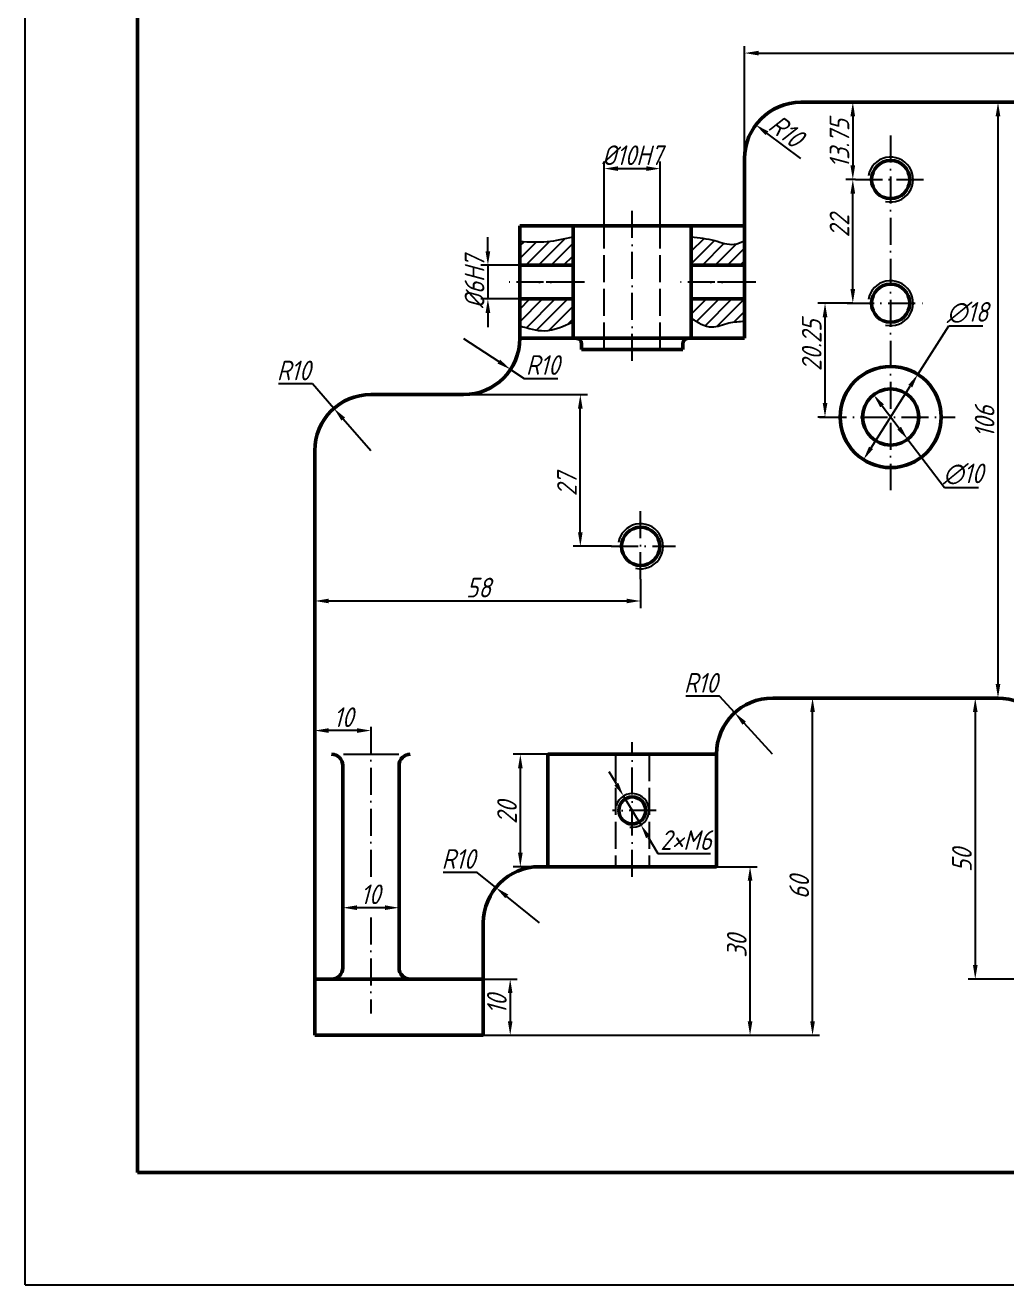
# Model space of a CAD drawing. Header units: millimetres. Extents: x 12 to 606, y 14 to 434.
# Drawn here: x 11.8 to 186.5, y 13.6 to 237.7 of the extents above; entities that cross this region are included whole.
import ezdxf

# ---------------------------------------------------------------- set-up
doc = ezdxf.new("R2010")
doc.units = ezdxf.units.MM
doc.linetypes.add('ACAD_ISO02W100', pattern=[15, 12, -3])
doc.linetypes.add('ACAD_ISO10W100', pattern=[18, 12, -3, 0, -3])
for name, color, linetype, lineweight in [('剖面线', 5, 'Continuous', 25), ('尺寸标注', 7, 'Continuous', 25), ('粗实线', 3, 'Continuous', 50), ('细实线', 7, 'Continuous', 25), ('细点画线', 1, 'ACAD_ISO10W100', 25), ('细虚线', 2, 'ACAD_ISO02W100', 25)]:
    doc.layers.add(name, color=color, linetype=linetype, lineweight=lineweight)
doc.styles.add('长仿宋', font='gbeitc.shx', dxfattribs={"bigfont": 'gbcbig.shx'})
doc.dimstyles.new('ISO-25', dxfattribs={"dimtxt": 3.5, "dimasz": 2.5, "dimexe": 1.25, "dimexo": 0, "dimtad": 1, "dimdsep": 46, "dimtxsty": '长仿宋', "dimcen": 2.5, "dimadec": 0, "dimazin": 0, "dimtfac": 1, "dimtmove": 0, "dimatfit": 2, "dimfxl": 1, "dimarcsym": 0})
doc.dimstyles.new('ISO-25$3', dxfattribs={"dimtxt": 3.5, "dimasz": 2.5, "dimexe": 1.25, "dimexo": 0, "dimtad": 1, "dimtoh": 1, "dimdsep": 46, "dimtxsty": '长仿宋', "dimcen": 2.5, "dimadec": 0, "dimazin": 0, "dimtfac": 1, "dimtmove": 0, "dimatfit": 2, "dimfxl": 1, "dimarcsym": 0})
doc.dimstyles.new('ISO-25$4', dxfattribs={"dimtxt": 3.5, "dimasz": 2.5, "dimexe": 1.25, "dimexo": 0, "dimtad": 1, "dimtoh": 1, "dimdsep": 46, "dimtxsty": '长仿宋', "dimcen": 2.5, "dimadec": 0, "dimazin": 0, "dimtfac": 1, "dimtmove": 0, "dimatfit": 2, "dimfxl": 1, "dimarcsym": 0})

# ---------------------------------------------------------------- blocks, each defined once
blk = doc.blocks.new('*D38')
at = {"layer": 'Defpoints', "color": 0, "transparency": 16777216}
for p in [(273.86, 232.78), (139.86, 214.03), (273.86, 214.03)]:
    blk.add_point(p, dxfattribs=at)
at = {"layer": '尺寸标注', "color": 0, "lineweight": -2, "transparency": 16777216}
for p, q in [((139.86, 214.03), (139.86, 234.03)), ((273.86, 214.03), (273.86, 234.03)), ((142.36, 232.78), (271.36, 232.78))]:
    blk.add_line(p, q, dxfattribs=at)
at = {"layer": '尺寸标注', "color": 0, "transparency": 16777216}
for points in [[(142.36, 233.19), (142.36, 232.36), (139.86, 232.78)], [(271.36, 233.19), (271.36, 232.36), (273.86, 232.78)]]:
    blk.add_solid(points, dxfattribs=at)
at = {"layer": '尺寸标注', "color": 0, "transparency": 16777216, "insert": (209.59, 235.15), "char_height": 3.5, "attachment_point": 5, "style": '长仿宋'}
blk.add_mtext('134', dxfattribs=at)
blk = doc.blocks.new('*D50')
at = {"layer": 'Defpoints', "color": 0, "transparency": 16777216}
for p in [(159.13, 224.03), (159.13, 210.28), (159.62, 210.28)]:
    blk.add_point(p, dxfattribs=at)
at = {"layer": '尺寸标注', "color": 0, "lineweight": -2, "transparency": 16777216}
for p, q in [((159.13, 224.03), (157.88, 224.03)), ((159.13, 221.53), (159.13, 212.78)), ((159.62, 210.28), (157.88, 210.28))]:
    blk.add_line(p, q, dxfattribs=at)
at = {"layer": '尺寸标注', "color": 0, "transparency": 16777216}
for points in [[(158.71, 221.53), (159.54, 221.53), (159.13, 224.03)], [(158.71, 212.78), (159.54, 212.78), (159.13, 210.28)]]:
    blk.add_solid(points, dxfattribs=at)
at = {"layer": '尺寸标注', "color": 0, "transparency": 16777216, "insert": (156.75, 216.68), "char_height": 3.5, "attachment_point": 5, "rotation": 90, "style": '长仿宋'}
blk.add_mtext('13.75', dxfattribs=at)
blk = doc.blocks.new('*D51')
at = {"layer": 'Defpoints', "color": 0, "transparency": 16777216}
for p in [(159.13, 210.28), (159.62, 210.28), (159.13, 188.28)]:
    blk.add_point(p, dxfattribs=at)
at = {"layer": '尺寸标注', "color": 0, "lineweight": -2, "transparency": 16777216}
for p, q in [((159.62, 210.28), (157.88, 210.28)), ((159.13, 190.78), (159.13, 207.78)), ((159.13, 188.28), (157.88, 188.28))]:
    blk.add_line(p, q, dxfattribs=at)
at = {"layer": '尺寸标注', "color": 0, "transparency": 16777216}
for points in [[(158.71, 207.78), (159.54, 207.78), (159.13, 210.28)], [(158.71, 190.78), (159.54, 190.78), (159.13, 188.28)]]:
    blk.add_solid(points, dxfattribs=at)
at = {"layer": '尺寸标注', "color": 0, "transparency": 16777216, "insert": (156.75, 202.03), "char_height": 3.5, "attachment_point": 5, "rotation": 90, "style": '长仿宋'}
blk.add_mtext('22', dxfattribs=at)
blk = doc.blocks.new('*D52')
at = {"layer": 'Defpoints', "color": 0, "transparency": 16777216}
for p in [(154.18, 188.28), (158.14, 188.28), (154.18, 168.03)]:
    blk.add_point(p, dxfattribs=at)
at = {"layer": '尺寸标注', "color": 0, "lineweight": -2, "transparency": 16777216}
for p, q in [((158.14, 188.28), (152.93, 188.28)), ((154.18, 170.53), (154.18, 185.78)), ((154.18, 168.03), (152.93, 168.03))]:
    blk.add_line(p, q, dxfattribs=at)
at = {"layer": '尺寸标注', "color": 0, "transparency": 16777216}
for points in [[(153.77, 185.78), (154.6, 185.78), (154.18, 188.28)], [(153.77, 170.53), (154.6, 170.53), (154.18, 168.03)]]:
    blk.add_solid(points, dxfattribs=at)
at = {"layer": '尺寸标注', "color": 0, "transparency": 16777216, "insert": (151.81, 180.78), "char_height": 3.5, "attachment_point": 5, "rotation": 90, "style": '长仿宋'}
blk.add_mtext('20.25', dxfattribs=at)
blk = doc.blocks.new('*D53')
at = {"layer": 'Defpoints', "color": 0, "transparency": 16777216}
for p in [(68.36, 80.73), (68.36, 80.73), (78.36, 80.73)]:
    blk.add_point(p, dxfattribs=at)
at = {"layer": '尺寸标注', "color": 0, "lineweight": -2, "transparency": 16777216}
for p, q in [((68.36, 80.73), (68.36, 81.98)), ((75.86, 80.73), (70.86, 80.73)), ((78.36, 80.73), (78.36, 81.98))]:
    blk.add_line(p, q, dxfattribs=at)
at = {"layer": '尺寸标注', "color": 0, "transparency": 16777216}
for points in [[(70.86, 81.15), (70.86, 80.32), (68.36, 80.73)], [(75.86, 81.15), (75.86, 80.32), (78.36, 80.73)]]:
    blk.add_solid(points, dxfattribs=at)
at = {"layer": '尺寸标注', "color": 0, "transparency": 16777216, "insert": (73.28, 83.11), "char_height": 3.5, "attachment_point": 5, "style": '长仿宋'}
blk.add_mtext('10', dxfattribs=at)
blk = doc.blocks.new('*D54')
at = {"layer": 'Defpoints', "color": 0, "transparency": 16777216}
for p in [(63.36, 112.25), (63.36, 112.25), (73.36, 112.56)]:
    blk.add_point(p, dxfattribs=at)
at = {"layer": '尺寸标注', "color": 0, "lineweight": -2, "transparency": 16777216}
for p, q in [((63.36, 112.25), (63.36, 113.5)), ((70.86, 112.25), (65.86, 112.25)), ((73.36, 112.56), (73.36, 111))]:
    blk.add_line(p, q, dxfattribs=at)
at = {"layer": '尺寸标注', "color": 0, "transparency": 16777216}
for points in [[(65.86, 112.67), (65.86, 111.83), (63.36, 112.25)], [(70.86, 112.67), (70.86, 111.83), (73.36, 112.25)]]:
    blk.add_solid(points, dxfattribs=at)
at = {"layer": '尺寸标注', "color": 0, "transparency": 16777216, "insert": (68.47, 114.63), "char_height": 3.5, "attachment_point": 5, "style": '长仿宋'}
blk.add_mtext('10', dxfattribs=at)
blk = doc.blocks.new('*D65')
at = {"layer": 'Defpoints', "color": 0, "transparency": 16777216}
for p in [(180.92, 118.03), (180.92, 68.03), (194.86, 68.03)]:
    blk.add_point(p, dxfattribs=at)
at = {"layer": '尺寸标注', "color": 0, "lineweight": -2, "transparency": 16777216}
for p, q in [((180.92, 118.03), (179.67, 118.03)), ((180.92, 115.53), (180.92, 70.53)), ((194.86, 68.03), (179.67, 68.03))]:
    blk.add_line(p, q, dxfattribs=at)
at = {"layer": '尺寸标注', "color": 0, "transparency": 16777216}
for points in [[(180.51, 115.53), (181.34, 115.53), (180.92, 118.03)], [(180.51, 70.53), (181.34, 70.53), (180.92, 68.03)]]:
    blk.add_solid(points, dxfattribs=at)
at = {"layer": '尺寸标注', "color": 0, "transparency": 16777216, "insert": (178.55, 89.18), "char_height": 3.5, "attachment_point": 5, "rotation": 90, "style": '长仿宋'}
blk.add_mtext('50', dxfattribs=at)
blk = doc.blocks.new('*D89')
at = {"layer": 'Defpoints', "color": 0, "transparency": 16777216}
for p in [(162.82, 172), (168.9, 164.06)]:
    blk.add_point(p, dxfattribs=at)
at = {"layer": '尺寸标注', "color": 0, "lineweight": -2, "transparency": 16777216}
for p, q in [((164.34, 170.02), (167.38, 166.05)), ((168.9, 164.06), (175.46, 155.51)), ((175.46, 155.51), (181.48, 155.51))]:
    blk.add_line(p, q, dxfattribs=at)
at = {"layer": '尺寸标注', "color": 0, "transparency": 16777216}
for points in [[(164.67, 170.27), (164.01, 169.76), (162.82, 172)], [(167.71, 166.3), (167.05, 165.79), (168.9, 164.06)]]:
    blk.add_solid(points, dxfattribs=at)
at = {"layer": '尺寸标注', "color": 0, "transparency": 16777216, "insert": (178.78, 157.89), "char_height": 3.5, "attachment_point": 5, "style": '长仿宋'}
blk.add_mtext('∅10', dxfattribs=at)
blk = doc.blocks.new('*D90')
at = {"layer": 'Defpoints', "color": 0, "transparency": 16777216}
for p in [(170.7, 175.62), (161.03, 160.44)]:
    blk.add_point(p, dxfattribs=at)
at = {"layer": '尺寸标注', "color": 0, "lineweight": -2, "transparency": 16777216}
for p, q in [((170.7, 175.62), (176.19, 184.24)), ((176.19, 184.24), (182.29, 184.24)), ((162.37, 162.55), (169.36, 173.51))]:
    blk.add_line(p, q, dxfattribs=at)
at = {"layer": '尺寸标注', "color": 0, "transparency": 16777216}
for points in [[(169.01, 173.74), (169.71, 173.29), (170.7, 175.62)], [(162.02, 162.77), (162.72, 162.33), (161.03, 160.44)]]:
    blk.add_solid(points, dxfattribs=at)
at = {"layer": '尺寸标注', "color": 0, "transparency": 16777216, "insert": (179.55, 186.62), "char_height": 3.5, "attachment_point": 5, "style": '长仿宋'}
blk.add_mtext('∅18', dxfattribs=at)
blk = doc.blocks.new('*D92')
at = {"layer": 'Defpoints', "color": 0, "transparency": 16777216}
for p in [(118.32, 100.6), (121.41, 95.46)]:
    blk.add_point(p, dxfattribs=at)
at = {"layer": '尺寸标注', "color": 0, "lineweight": -2, "transparency": 16777216}
for p, q in [((117.04, 102.75), (115.75, 104.89)), ((118.32, 100.6), (121.41, 95.46)), ((122.69, 93.31), (124.44, 90.39)), ((124.44, 90.39), (133.81, 90.39))]:
    blk.add_line(p, q, dxfattribs=at)
at = {"layer": '尺寸标注', "color": 0, "transparency": 16777216}
for points in [[(117.39, 102.96), (116.68, 102.53), (118.32, 100.6)], [(123.05, 93.53), (122.33, 93.1), (121.41, 95.46)]]:
    blk.add_solid(points, dxfattribs=at)
at = {"layer": '尺寸标注', "color": 0, "transparency": 16777216, "insert": (129.44, 92.76), "char_height": 3.5, "attachment_point": 5, "style": '长仿宋'}
blk.add_mtext('2×M6', dxfattribs=at)
blk = doc.blocks.new('*D95')
at = {"layer": 'Defpoints', "color": 0, "transparency": 16777216}
for p in [(121.36, 139.2), (63.36, 135.3), (121.36, 135.3)]:
    blk.add_point(p, dxfattribs=at)
at = {"layer": '尺寸标注', "color": 0, "lineweight": -2, "transparency": 16777216}
for p, q in [((121.36, 139.2), (121.36, 134.05)), ((63.36, 135.3), (63.36, 136.55)), ((65.86, 135.3), (118.86, 135.3))]:
    blk.add_line(p, q, dxfattribs=at)
at = {"layer": '尺寸标注', "color": 0, "transparency": 16777216}
for points in [[(65.86, 135.72), (65.86, 134.89), (63.36, 135.3)], [(118.86, 135.72), (118.86, 134.89), (121.36, 135.3)]]:
    blk.add_solid(points, dxfattribs=at)
at = {"layer": '尺寸标注', "color": 0, "transparency": 16777216, "insert": (92.51, 137.68), "char_height": 3.5, "attachment_point": 5, "style": '长仿宋'}
blk.add_mtext('58', dxfattribs=at)
blk = doc.blocks.new('*D96')
at = {"layer": 'Defpoints', "color": 0, "transparency": 16777216}
for p in [(89.86, 172.03), (110.63, 172.03), (116.15, 145.03)]:
    blk.add_point(p, dxfattribs=at)
at = {"layer": '尺寸标注', "color": 0, "lineweight": -2, "transparency": 16777216}
for p, q in [((89.86, 172.03), (111.88, 172.03)), ((110.63, 147.53), (110.63, 169.53)), ((116.15, 145.03), (109.38, 145.03))]:
    blk.add_line(p, q, dxfattribs=at)
at = {"layer": '尺寸标注', "color": 0, "transparency": 16777216}
for points in [[(110.21, 169.53), (111.04, 169.53), (110.63, 172.03)], [(110.21, 147.53), (111.04, 147.53), (110.63, 145.03)]]:
    blk.add_solid(points, dxfattribs=at)
at = {"layer": '尺寸标注', "color": 0, "transparency": 16777216, "insert": (108.25, 156.01), "char_height": 3.5, "attachment_point": 5, "rotation": 90, "style": '长仿宋'}
blk.add_mtext('27', dxfattribs=at)
blk = doc.blocks.new('*D99')
at = {"layer": 'Defpoints', "color": 0, "transparency": 16777216}
for p in [(104.86, 108.03), (99.95, 88.03), (104.86, 88.03)]:
    blk.add_point(p, dxfattribs=at)
at = {"layer": '尺寸标注', "color": 0, "lineweight": -2, "transparency": 16777216}
for p, q in [((104.86, 108.03), (98.7, 108.03)), ((99.95, 105.53), (99.95, 90.53)), ((104.86, 88.03), (98.7, 88.03))]:
    blk.add_line(p, q, dxfattribs=at)
at = {"layer": '尺寸标注', "color": 0, "transparency": 16777216}
for points in [[(99.54, 105.53), (100.37, 105.53), (99.95, 108.03)], [(99.54, 90.53), (100.37, 90.53), (99.95, 88.03)]]:
    blk.add_solid(points, dxfattribs=at)
at = {"layer": '尺寸标注', "color": 0, "transparency": 16777216, "insert": (97.58, 97.66), "char_height": 3.5, "attachment_point": 5, "rotation": 90, "style": '长仿宋'}
blk.add_mtext('20', dxfattribs=at)
blk = doc.blocks.new('*D113')
at = {"layer": 'Defpoints', "color": 0, "transparency": 16777216}
for p in [(134.86, 88.03), (140.84, 88.03), (93.36, 58.03)]:
    blk.add_point(p, dxfattribs=at)
at = {"layer": '尺寸标注', "color": 0, "lineweight": -2, "transparency": 16777216}
for p, q in [((134.86, 88.03), (142.09, 88.03)), ((140.84, 60.53), (140.84, 85.53)), ((93.36, 58.03), (142.09, 58.03))]:
    blk.add_line(p, q, dxfattribs=at)
at = {"layer": '尺寸标注', "color": 0, "transparency": 16777216}
for points in [[(140.42, 85.53), (141.26, 85.53), (140.84, 88.03)], [(140.42, 60.53), (141.26, 60.53), (140.84, 58.03)]]:
    blk.add_solid(points, dxfattribs=at)
at = {"layer": '尺寸标注', "color": 0, "transparency": 16777216, "insert": (138.47, 73.91), "char_height": 3.5, "attachment_point": 5, "rotation": 90, "style": '长仿宋'}
blk.add_mtext('30', dxfattribs=at)
blk = doc.blocks.new('*D114')
at = {"layer": 'Defpoints', "color": 0, "transparency": 16777216}
for p in [(151.96, 118.03), (151.96, 118.03), (93.36, 58.03)]:
    blk.add_point(p, dxfattribs=at)
at = {"layer": '尺寸标注', "color": 0, "lineweight": -2, "transparency": 16777216}
for p, q in [((151.96, 118.03), (150.71, 118.03)), ((151.96, 60.53), (151.96, 115.53)), ((93.36, 58.03), (153.21, 58.03))]:
    blk.add_line(p, q, dxfattribs=at)
at = {"layer": '尺寸标注', "color": 0, "transparency": 16777216}
for points in [[(151.55, 115.53), (152.38, 115.53), (151.96, 118.03)], [(151.55, 60.53), (152.38, 60.53), (151.96, 58.03)]]:
    blk.add_solid(points, dxfattribs=at)
at = {"layer": '尺寸标注', "color": 0, "transparency": 16777216, "insert": (149.59, 84.35), "char_height": 3.5, "attachment_point": 5, "rotation": 90, "style": '长仿宋'}
blk.add_mtext('60', dxfattribs=at)
blk = doc.blocks.new('*D115')
at = {"layer": 'Defpoints', "color": 0, "transparency": 16777216}
for p in [(138.11, 115.41), (144.86, 108.03)]:
    blk.add_point(p, dxfattribs=at)
at = {"layer": '尺寸标注', "color": 0, "lineweight": -2, "transparency": 16777216}
for p, q in [((135.4, 118.37), (129.38, 118.37)), ((138.11, 115.41), (135.4, 118.37)), ((144.86, 108.03), (139.8, 113.56))]:
    blk.add_line(p, q, dxfattribs=at)
at = {"layer": '尺寸标注', "color": 0, "transparency": 16777216}
blk.add_solid([(140.11, 113.84), (139.49, 113.28), (138.11, 115.41)], dxfattribs=at)
at = {"layer": '尺寸标注', "color": 0, "transparency": 16777216, "insert": (132.08, 120.74), "char_height": 3.5, "attachment_point": 5, "style": '长仿宋'}
blk.add_mtext('R10', dxfattribs=at)
blk = doc.blocks.new('*D116')
at = {"layer": 'Defpoints', "color": 0, "transparency": 16777216}
for p in [(66.78, 169.55), (73.36, 162.03)]:
    blk.add_point(p, dxfattribs=at)
at = {"layer": '尺寸标注', "color": 0, "lineweight": -2, "transparency": 16777216}
for p, q in [((62.94, 173.94), (56.92, 173.94)), ((66.78, 169.55), (62.94, 173.94)), ((73.36, 162.03), (68.42, 167.67))]:
    blk.add_line(p, q, dxfattribs=at)
at = {"layer": '尺寸标注', "color": 0, "transparency": 16777216}
blk.add_solid([(68.74, 167.95), (68.11, 167.4), (66.78, 169.55)], dxfattribs=at)
at = {"layer": '尺寸标注', "color": 0, "transparency": 16777216, "insert": (59.62, 176.31), "char_height": 3.5, "attachment_point": 5, "style": '长仿宋'}
blk.add_mtext('R10', dxfattribs=at)
blk = doc.blocks.new('*D122')
at = {"layer": 'Defpoints', "color": 0, "transparency": 16777216}
for p in [(124.86, 212.23), (114.86, 202.03), (124.86, 202.03)]:
    blk.add_point(p, dxfattribs=at)
at = {"layer": '尺寸标注', "color": 0, "lineweight": -2, "transparency": 16777216}
for p, q in [((114.86, 202.03), (114.86, 213.48)), ((124.86, 202.03), (124.86, 213.48)), ((117.36, 212.23), (122.36, 212.23))]:
    blk.add_line(p, q, dxfattribs=at)
at = {"layer": '尺寸标注', "color": 0, "transparency": 16777216}
for points in [[(117.36, 212.65), (117.36, 211.81), (114.86, 212.23)], [(122.36, 212.65), (122.36, 211.81), (124.86, 212.23)]]:
    blk.add_solid(points, dxfattribs=at)
at = {"layer": '尺寸标注', "color": 0, "transparency": 16777216, "insert": (119.86, 214.6), "char_height": 3.5, "attachment_point": 5, "style": '长仿宋'}
blk.add_mtext('%%C10H7', dxfattribs=at)
blk = doc.blocks.new('*D124')
at = {"layer": 'Defpoints', "color": 0, "transparency": 16777216}
for p in [(99.86, 195.03), (94.18, 189.03), (99.86, 189.03)]:
    blk.add_point(p, dxfattribs=at)
at = {"layer": '尺寸标注', "color": 0, "lineweight": -2, "transparency": 16777216}
for p, q in [((94.18, 197.53), (94.18, 200.03)), ((99.86, 195.03), (92.93, 195.03)), ((94.18, 195.03), (94.18, 189.03)), ((99.86, 189.03), (92.93, 189.03)), ((94.18, 186.53), (94.18, 184.03))]:
    blk.add_line(p, q, dxfattribs=at)
at = {"layer": '尺寸标注', "color": 0, "transparency": 16777216}
for points in [[(93.76, 197.53), (94.6, 197.53), (94.18, 195.03)], [(93.76, 186.53), (94.6, 186.53), (94.18, 189.03)]]:
    blk.add_solid(points, dxfattribs=at)
at = {"layer": '尺寸标注', "color": 0, "transparency": 16777216, "insert": (91.8, 192.03), "char_height": 3.5, "attachment_point": 5, "rotation": 90, "style": '长仿宋'}
blk.add_mtext('%%C6H7', dxfattribs=at)
blk = doc.blocks.new('*D127')
at = {"layer": 'Defpoints', "color": 0, "transparency": 16777216}
for p in [(93.36, 68.03), (93.36, 58.03), (98.15, 58.03)]:
    blk.add_point(p, dxfattribs=at)
at = {"layer": '尺寸标注', "color": 0, "lineweight": -2, "transparency": 16777216}
for p, q in [((93.36, 68.03), (99.4, 68.03)), ((98.15, 65.53), (98.15, 60.53)), ((93.36, 58.03), (99.4, 58.03))]:
    blk.add_line(p, q, dxfattribs=at)
at = {"layer": '尺寸标注', "color": 0, "transparency": 16777216}
for points in [[(97.73, 65.53), (98.56, 65.53), (98.15, 68.03)], [(97.73, 60.53), (98.56, 60.53), (98.15, 58.03)]]:
    blk.add_solid(points, dxfattribs=at)
at = {"layer": '尺寸标注', "color": 0, "transparency": 16777216, "insert": (95.77, 63.54), "char_height": 3.5, "attachment_point": 5, "rotation": 90, "style": '长仿宋'}
blk.add_mtext('10', dxfattribs=at)
blk = doc.blocks.new('*D131')
at = {"layer": 'Defpoints', "color": 0, "transparency": 16777216}
for p in [(95.59, 84.32), (103.36, 78.03)]:
    blk.add_point(p, dxfattribs=at)
at = {"layer": '尺寸标注', "color": 0, "lineweight": -2, "transparency": 16777216}
for p, q in [((92.26, 87.02), (86.24, 87.02)), ((95.59, 84.32), (92.26, 87.02)), ((103.36, 78.03), (97.54, 82.75))]:
    blk.add_line(p, q, dxfattribs=at)
at = {"layer": '尺寸标注', "color": 0, "transparency": 16777216}
blk.add_solid([(97.8, 83.08), (97.27, 82.43), (95.59, 84.32)], dxfattribs=at)
at = {"layer": '尺寸标注', "color": 0, "transparency": 16777216, "insert": (88.94, 89.4), "char_height": 3.5, "attachment_point": 5, "style": '长仿宋'}
blk.add_mtext('R10', dxfattribs=at)
blk = doc.blocks.new('*D135')
at = {"layer": 'Defpoints', "color": 0, "transparency": 16777216}
for p in [(89.86, 182.03), (98.2, 176.51)]:
    blk.add_point(p, dxfattribs=at)
at = {"layer": '尺寸标注', "color": 0, "lineweight": -2, "transparency": 16777216}
for p, q in [((89.86, 182.03), (96.12, 177.89)), ((98.2, 176.51), (100.62, 174.91)), ((100.62, 174.91), (106.64, 174.91))]:
    blk.add_line(p, q, dxfattribs=at)
at = {"layer": '尺寸标注', "color": 0, "transparency": 16777216}
blk.add_solid([(96.35, 178.24), (95.89, 177.54), (98.2, 176.51)], dxfattribs=at)
at = {"layer": '尺寸标注', "color": 0, "transparency": 16777216, "insert": (103.95, 177.28), "char_height": 3.5, "attachment_point": 5, "style": '长仿宋'}
blk.add_mtext('R10', dxfattribs=at)
blk = doc.blocks.new('*D139')
at = {"layer": 'Defpoints', "color": 0, "transparency": 16777216}
for p in [(141.85, 220.01), (149.86, 214.03)]:
    blk.add_point(p, dxfattribs=at)
at = {"layer": '尺寸标注', "color": 0, "lineweight": -2, "transparency": 16777216}
blk.add_line((149.86, 214.03), (143.85, 218.51), dxfattribs=at)
at = {"layer": '尺寸标注', "color": 0, "transparency": 16777216}
blk.add_solid([(144.1, 218.85), (143.6, 218.18), (141.85, 220.01)], dxfattribs=at)
at = {"layer": '尺寸标注', "color": 0, "transparency": 16777216, "insert": (147.29, 218.91), "char_height": 3.5, "attachment_point": 5, "rotation": 323.2855, "style": '长仿宋'}
blk.add_mtext('R10', dxfattribs=at)
blk = doc.blocks.new('*D140')
at = {"layer": 'Defpoints', "color": 0, "transparency": 16777216}
for p in [(184.97, 224.03), (184.86, 118.03), (184.97, 118.03)]:
    blk.add_point(p, dxfattribs=at)
at = {"layer": '尺寸标注', "color": 0, "lineweight": -2, "transparency": 16777216}
for p, q in [((184.97, 224.03), (183.72, 224.03)), ((184.97, 221.53), (184.97, 120.53)), ((184.86, 118.03), (186.22, 118.03))]:
    blk.add_line(p, q, dxfattribs=at)
at = {"layer": '尺寸标注', "color": 0, "transparency": 16777216}
for points in [[(184.55, 221.53), (185.38, 221.53), (184.97, 224.03)], [(184.55, 120.53), (185.38, 120.53), (184.97, 118.03)]]:
    blk.add_solid(points, dxfattribs=at)
at = {"layer": '尺寸标注', "color": 0, "transparency": 16777216, "insert": (182.59, 167.21), "char_height": 3.5, "attachment_point": 5, "rotation": 90, "style": '长仿宋'}
blk.add_mtext('106', dxfattribs=at)

msp = doc.modelspace()

# ---------------------------------------------------------------- hatches: boundary and pattern name
at = {"layer": '剖面线'}
h = msp.add_hatch(dxfattribs=at)
h.set_pattern_fill('ANSI31', color=256, scale=0.5)
h.set_pattern_definition([(45, (-109.1925, -107.1346), (-1.122532, 1.122532), [])])
edge = h.paths.add_edge_path()
edge.add_line((109.364, 195.031), (109.364, 200.077))
edge.add_spline(control_points=[(109.364, 200.077), (107.824, 199.736), (104.694, 199.043), (101.491, 199.184), (99.864, 199.256)], knot_values=[0, 0, 0, 0, 4.7080362, 9.5720593, 9.5720593, 9.5720593, 9.5720593], degree=3, periodic=0)
edge.add_line((99.864, 199.256), (99.864, 195.031))
edge.add_line((99.864, 195.031), (109.364, 195.031))
edge = h.paths.add_edge_path()
edge.add_spline(control_points=[(99.864, 184.267), (101.329, 183.809), (104.56, 182.801), (107.667, 184.209), (109.364, 184.978)], knot_values=[0, 0, 0, 0, 4.4581201, 9.8265201, 9.8265201, 9.8265201, 9.8265201], degree=3, periodic=0)
edge.add_line((109.364, 184.978), (109.364, 189.031))
edge.add_line((109.364, 189.031), (99.864, 189.031))
edge.add_line((99.864, 189.031), (99.864, 184.267))
edge = h.paths.add_edge_path()
edge.add_line((130.364, 195.031), (139.864, 195.031))
edge.add_line((139.864, 195.031), (139.864, 199.365))
edge.add_spline(control_points=[(139.864, 199.365), (139.25, 199.102), (137.529, 198.364), (134.313, 199.686), (131.761, 199.938), (130.364, 200.077)], knot_values=[0, 0, 0, 0, 1.9487827, 5.459826, 9.7081862, 9.7081862, 9.7081862, 9.7081862], degree=3, periodic=0)
edge.add_line((130.364, 200.077), (130.364, 195.031))
edge = h.paths.add_edge_path()
edge.add_spline(control_points=[(130.364, 185.635), (131.56, 184.849), (133.702, 183.442), (136.961, 184.926), (138.934, 185.036), (139.864, 185.088)], knot_values=[0, 0, 0, 0, 3.9801886, 7.1270853, 9.9305112, 9.9305112, 9.9305112, 9.9305112], degree=3, periodic=0)
edge.add_line((139.864, 185.088), (139.864, 189.031))
edge.add_line((139.864, 189.031), (130.364, 189.031))
edge.add_line((130.364, 189.031), (130.364, 185.635))

# ---------------------------------------------------------------- linework, layer by layer
msp.add_line((11.82, 13.64), (605.82, 13.64))
at = {"layer": '粗实线'}
for p, q in [((31.82, 33.64), (31.82, 414.14)), ((263.864, 224.031), (149.864, 224.031)), ((139.864, 214.031), (139.864, 182.031)), ((99.864, 202.031), (139.864, 202.031)), ((99.864, 202.031), (99.864, 182.031)), ((109.364, 182.031), (109.364, 202.031)), ((130.364, 202.031), (130.364, 182.031)), ((109.364, 195.031), (99.864, 195.031)), ((139.864, 195.031), (130.364, 195.031)), ((109.364, 189.031), (99.864, 189.031)), ((139.864, 189.031), (130.364, 189.031)), ((99.864, 182.031), (139.864, 182.031)), ((110.864, 181.031), (110.864, 180.031)), ((128.864, 180.031), (110.864, 180.031)), ((128.864, 181.031), (128.864, 180.031)), ((89.864, 172.031), (73.364, 172.031)), ((63.364, 162.031), (63.364, 58.031)), ((144.864, 118.031), (184.864, 118.031)), ((104.864, 108.031), (104.864, 88.031)), ((134.864, 108.031), (104.864, 108.031)), ((134.864, 88.031), (134.864, 108.031)), ((103.364, 88.031), (134.864, 88.031)), ((93.364, 58.031), (93.364, 78.031)), ((93.364, 68.031), (63.364, 68.031)), ((63.364, 58.031), (93.364, 58.031)), ((31.82, 33.64), (585.82, 33.64))]:
    msp.add_line(p, q, dxfattribs=at)
at = {"layer": '粗实线', "ltscale": 0.8}
for p, q in [((68.364, 70.031), (68.364, 106.031)), ((78.364, 70.031), (78.364, 106.031))]:
    msp.add_line(p, q, dxfattribs=at)
at = {"layer": '粗实线'}
for centre, radius in [((165.864, 210.281), 3.4), ((165.864, 188.281), 3.4), ((165.864, 168.031), 9), ((165.864, 168.031), 5), ((121.364, 145.031), 3.4), ((119.864, 98.031), 2.4)]:
    msp.add_circle(centre, radius, dxfattribs=at)
for centre, radius, start, end in [((149.864, 214.031), 10, 90, 180), ((89.864, 182.031), 10, 270, 0), ((109.864, 181.031), 1, 0, 90), ((129.864, 181.031), 1, 90, 180), ((73.364, 162.031), 10, 90, 180), ((144.864, 108.031), 10, 90, 180), ((184.864, 108.031), 10, 0, 90), ((80.364, 106.031), 2, 90, 180), ((103.364, 78.031), 10, 90, 180)]:
    msp.add_arc(centre, radius, start, end, dxfattribs=at)
at = {"layer": '粗实线', "ltscale": 0.8}
for centre, start, end in [((66.364, 106.031), 0, 90), ((66.364, 70.031), 270, 0), ((80.364, 70.031), 180, 270)]:
    msp.add_arc(centre, 2, start, end, dxfattribs=at)
at = {"layer": '细实线'}
msp.add_line((11.82, 13.64), (11.82, 434.14), dxfattribs=at)
at = {"layer": '细实线', "ltscale": 0.4}
msp.add_line((68.451, 108.031), (78.348, 108.031), dxfattribs=at)
for centre, radius, start, end in [((165.864, 210.281), 4, 257.13972, 170.40608), ((165.864, 188.281), 4, 257.13972, 170.40608), ((121.364, 145.031), 4, 257.13972, 170.40608), ((119.864, 98.031), 3, 261.93784, 164.01089)]:
    msp.add_arc(centre, radius, start, end, dxfattribs=at)
for points in [[(99.864, 199.256), (104.728, 199.256), (109.364, 200.077)], [(130.364, 200.077), (134.561, 199.421), (138.01, 198.764), (139.864, 199.365)], [(99.864, 184.267), (104.235, 183.392), (109.364, 184.978)], [(130.364, 185.635), (134.014, 184.048), (137.08, 184.759), (139.864, 185.088)]]:
    msp.add_spline(points, degree=3, dxfattribs=at)
at = {"layer": '细点画线', "ltscale": 0.4}
for p, q in [((165.864, 218.093), (165.864, 155.011)), ((159.621, 210.281), (172.661, 210.281)), ((119.864, 178.031), (119.864, 205.121)), ((111.364, 192.031), (97.864, 192.031)), ((109.364, 192.031), (99.864, 192.031)), ((141.864, 192.031), (128.364, 192.031)), ((139.864, 192.031), (130.364, 192.031)), ((158.144, 188.281), (172.661, 188.281)), ((153.223, 168.031), (177.336, 168.031)), ((121.364, 139.201), (121.364, 151.647)), ((116.146, 145.031), (127.541, 145.031)), ((73.364, 112.929), (73.364, 85.04)), ((119.864, 86.251), (119.864, 110.205)), ((124.104, 98.031), (116.358, 98.031)), ((73.364, 79.004), (73.364, 61.91))]:
    msp.add_line(p, q, dxfattribs=at)
at = {"layer": '细虚线', "ltscale": 0.4}
for p, q in [((114.864, 180.031), (114.864, 202.031)), ((124.864, 180.031), (124.864, 202.031)), ((116.864, 108.031), (116.864, 88.031)), ((122.864, 108.031), (122.864, 88.031))]:
    msp.add_line(p, q, dxfattribs=at)

# ---------------------------------------------------------------- dimensions: what is measured, and where the dimension line sits
at = {"layer": '尺寸标注'}
for base, p1, p2, picture, middle in [((273.864, 232.777), (139.864, 214.031), (273.864, 214.031), '*D38', (209.587, 232.777)), ((121.364, 135.304), (63.364, 135.304), (121.364, 139.201), '*D95', (92.505, 135.304)), ((63.364, 112.252), (73.364, 112.559), (63.364, 112.252), '*D54', (68.466, 112.252))]:
    dim = msp.add_linear_dim(base=base, p1=p1, p2=p2, dimstyle='ISO-25', dxfattribs=at)
    dim.commit()
    dim.dimension.update_dxf_attribs({"geometry": picture, "text_midpoint": middle, "dimtype": 160})
for center, mpoint, picture, middle in [((149.864, 214.031), (141.847, 220.009), '*D139', (145.874, 217.007)), ((89.864, 182.031), (98.201, 176.51), '*D135', (103.947, 174.905)), ((73.364, 162.031), (66.776, 169.555), '*D116', (59.616, 173.938)), ((144.864, 108.031), (138.111, 115.407), '*D115', (132.079, 118.367)), ((103.364, 78.031), (95.593, 84.325), '*D131', (88.936, 87.024))]:
    dim = msp.add_radius_dim(center=center, mpoint=mpoint, dimstyle='ISO-25$4', dxfattribs=at)
    dim.commit()
    dim.dimension.update_dxf_attribs({"geometry": picture, "text_midpoint": middle, "dimtype": 164})
for base, p1, p2, angle, picture, middle in [((159.127, 210.281), (159.127, 224.031), (159.621, 210.281), 270, '*D50', (159.127, 216.677)), ((184.965, 118.031), (184.965, 224.031), (184.864, 118.031), 270, '*D140', (184.965, 167.213)), ((159.127, 210.281), (159.127, 188.281), (159.621, 210.281), 90, '*D51', (159.127, 202.028)), ((154.182, 188.281), (154.182, 168.031), (158.144, 188.281), 90, '*D52', (154.182, 180.785)), ((110.628, 172.031), (116.146, 145.031), (89.864, 172.031), 90, '*D96', (110.628, 156.007)), ((151.964, 118.031), (93.364, 58.031), (151.964, 118.031), 90, '*D114', (151.964, 84.35)), ((180.922, 68.031), (180.922, 118.031), (194.864, 68.031), 90, '*D65', (180.922, 89.178)), ((99.954, 88.031), (104.864, 108.031), (104.864, 88.031), 90, '*D99', (99.954, 97.659)), ((140.842, 88.031), (93.364, 58.031), (134.864, 88.031), 90, '*D113', (140.842, 73.909)), ((68.364, 80.734), (78.364, 80.734), (68.364, 80.734), 180, '*D53', (73.279, 80.734)), ((98.147, 58.031), (93.364, 68.031), (93.364, 58.031), 270, '*D127', (98.147, 63.543))]:
    dim = msp.add_linear_dim(base=base, p1=p1, p2=p2, angle=angle, dimstyle='ISO-25', dxfattribs=at)
    dim.commit()
    dim.dimension.update_dxf_attribs({"geometry": picture, "text_midpoint": middle, "dimtype": 160})
for base, p1, p2, angle, picture, middle in [((124.864, 212.228), (114.864, 202.031), (124.864, 202.031), 180, '*D122', (119.864, 212.228)), ((94.179, 189.031), (99.864, 195.031), (99.864, 189.031), 270, '*D124', (94.179, 192.031))]:
    dim = msp.add_linear_dim(base=base, p1=p1, p2=p2, angle=angle, text='%%C<>H7', dimstyle='ISO-25', dxfattribs=at)
    dim.commit()
    dim.dimension.update_dxf_attribs({"geometry": picture, "text_midpoint": middle, "dimtype": 160})
for p1, p2, picture, middle in [((161.028, 160.441), (170.7, 175.621), '*D90', (179.552, 184.243)), ((162.823, 172), (168.905, 164.062), '*D89', (178.779, 155.512))]:
    dim = msp.add_diameter_dim_2p(p1=p1, p2=p2, dimstyle='ISO-25$3', dxfattribs=at)
    dim.commit()
    dim.dimension.update_dxf_attribs({"geometry": picture, "text_midpoint": middle, "dimtype": 163})
dim = msp.add_diameter_dim_2p(p1=(118.322, 100.604), p2=(121.406, 95.458), text='2×M6', dimstyle='ISO-25$3', dxfattribs=at)
dim.commit()
dim.dimension.update_dxf_attribs({"geometry": '*D92', "text_midpoint": (129.442, 90.389), "dimtype": 163})

doc.saveas('drawing.dxf')
